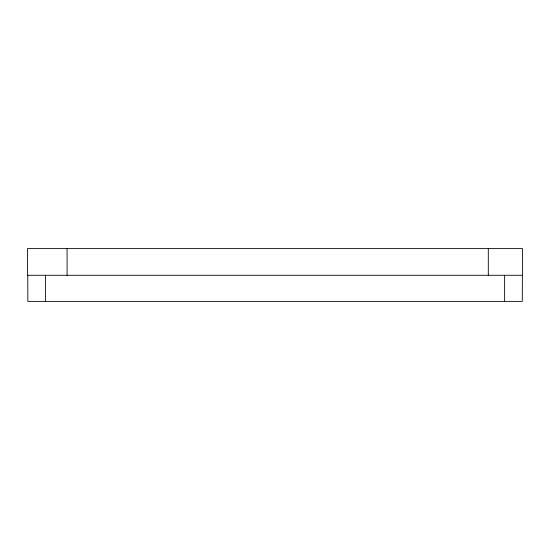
<?xml version="1.0" encoding="UTF-8"?>
<svg xmlns="http://www.w3.org/2000/svg" width="550" height="550" viewBox="0 0 550 550"><rect width="100%" height="100%" fill="white"/><g stroke="black" fill="none" stroke-linecap="round" stroke-linejoin="round"><path stroke-width="0.82" d="M522.397 275.268L27.603 275.268L27.5 248.607L522.5 248.607L522.28 301.393L27.858 301.393L27.754 275.268M504.625 275.268L504.625 301.393M488.304 248.607L488.304 275.268M67.086 248.607L67.086 275.268M45.519 275.268L45.519 301.393"/></g></svg>
